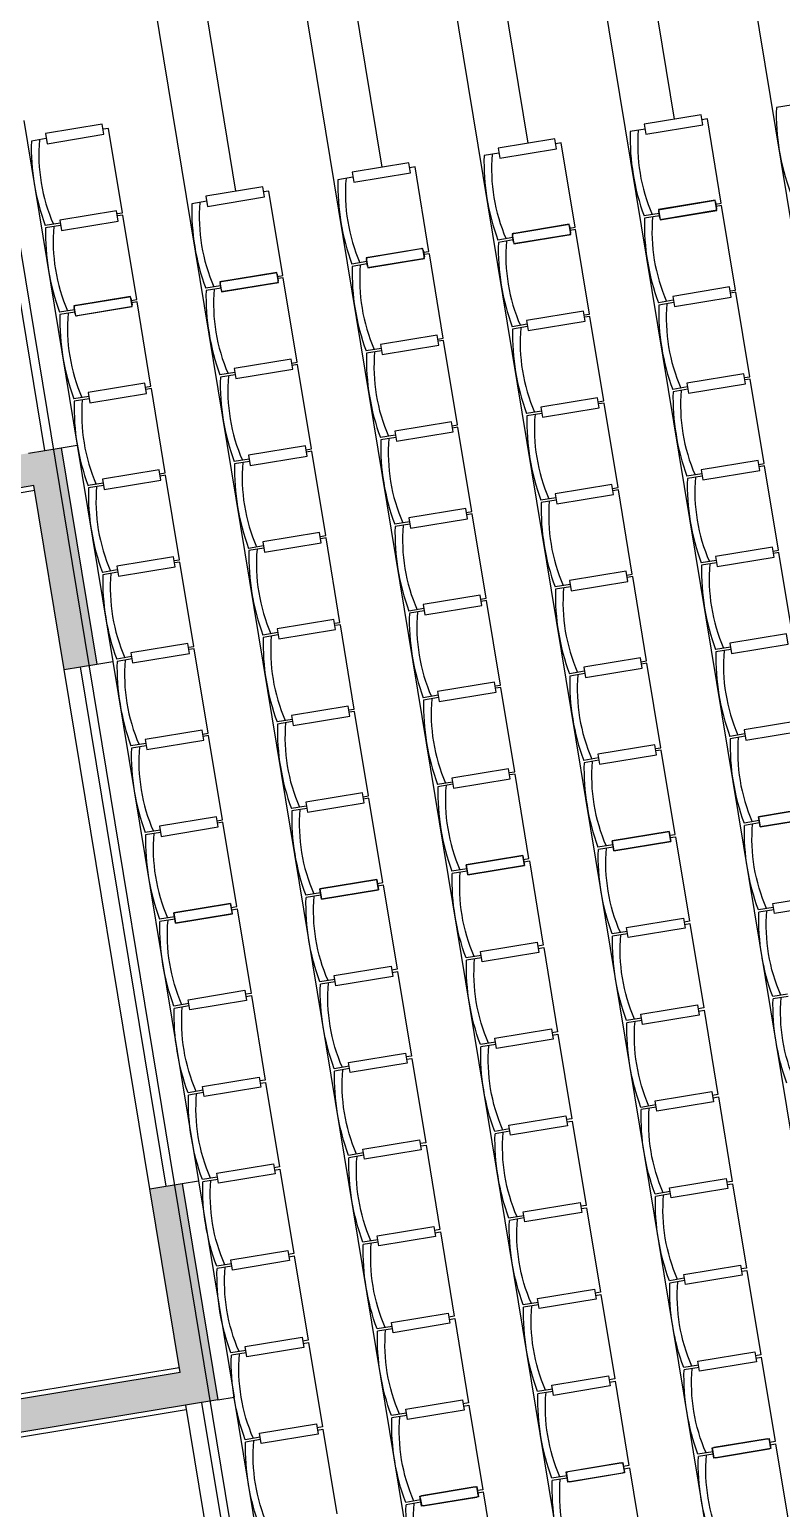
# Model space of a CAD drawing. Header units: millimetres. Extents: x 33140 to 33459, y 51582 to 51854.
# Drawn here: x 33262.87 to 33267.44, y 51644.64 to 51653.63 of the extents above; entities that cross this region are included whole.
import ezdxf

# ---------------------------------------------------------------- set-up
doc = ezdxf.new("R2010")
doc.units = ezdxf.units.MM
doc.header["$LTSCALE"] = 0.3
doc.header["$MEASUREMENT"] = 0
doc.layers.get('0').update_dxf_attribs({"linetype": 'CONTINUOUS'})
for name, color, linetype in [('02-MURS-PORTEUR', 1, 'CONTINUOUS'), ('04-CLOISONS', 2, 'CONTINUOUS'), ('05-MEN-INT', 4, 'CONTINUOUS'), ('08-EQUI-MEUBLE', 8, 'CONTINUOUS'), ('14-HACH-MURS', 253, 'CONTINUOUS')]:
    doc.layers.add(name, color=color, linetype=linetype)
doc.layers.add('POLY-SURFACE', color=1, linetype='CONTINUOUS', plot=False)

# ---------------------------------------------------------------- blocks, each defined once
blk = doc.blocks.new('AD')
for p, q in [((28, 38.33), (22, 38.33)), ((22, 38.33), (22, 3.33)), ((28, 3.33), (28, 38.33)), ((22, 3.33), (28, 3.33))]:
    blk.add_line(p, q)
blk = doc.blocks.new('AG')
blk.add_lwpolyline([(-28, 4.33), (-28, 37.33, -0.414214), (-27, 38.33), (-23, 38.33, -0.414214), (-22, 37.33), (-22, 4.33, -0.414214), (-23, 3.33), (-27, 3.33, -0.414214)], format="xyb", close=True)

msp = doc.modelspace()

# ---------------------------------------------------------------- hatches: boundary and pattern name
at = {"layer": '14-HACH-MURS'}
h = msp.add_hatch(color=256, dxfattribs=at)
h.paths.add_polyline_path([(33264.3978, 51642.9697), (33260.7572, 51641.6911), (33260.6766, 51642.1803), (33260.8739, 51642.2128), (33260.9158, 51641.9588), (33264.1732, 51643.1028), (33264.1423, 51643.2903), (33264.3396, 51643.3228)])
h.paths.add_polyline_path([(33263.6009, 51646.5782), (33263.7983, 51646.6107), (33264.0147, 51645.2963), (33260.4625, 51644.7114), (33260.7082, 51643.2193), (33260.5109, 51643.1868), (33260.2164, 51644.9749), (33260.4138, 51645.0074), (33260.43, 51644.9087), (33263.7849, 51645.4611)])
h.paths.add_polyline_path([(33260.2481, 51646.0138), (33260.0507, 51645.9813), (33259.0667, 51651.9573), (33259.264, 51651.9898), (33259.5097, 51650.4977), (33263.0619, 51651.0826), (33263.2783, 51649.7682), (33263.081, 51649.7357), (33262.897, 51650.8528), (33259.5422, 51650.3004)])
h.paths.add_polyline_path([(33262.5087, 51653.2112), (33259.0565, 51653.2503), (33259.0983, 51652.9963), (33258.901, 51652.9638), (33258.8204, 51653.453), (33262.6788, 51653.4092), (33262.7369, 51653.0561), (33262.5396, 51653.0236)])

# ---------------------------------------------------------------- linework, layer by layer
at = {"layer": '02-MURS-PORTEUR', "color": 4}
for p, q in [((33268.9708, 51643.5099), (33267.1836, 51654.3638)), ((33266.5915, 51654.2663), (33266.7868, 51653.0806)), ((33268.0827, 51643.3637), (33266.2955, 51654.2175)), ((33267.1947, 51643.2175), (33265.4075, 51654.0713)), ((33265.7035, 51654.12), (33265.8987, 51652.9344)), ((33264.8154, 51653.9738), (33265.0107, 51652.7881)), ((33266.3067, 51643.0712), (33264.5194, 51653.9251)), ((33265.4186, 51642.925), (33263.6314, 51653.7788)), ((33263.9274, 51653.8276), (33264.1226, 51652.6419)), ((33262.8356, 51653.0723), (33263.1606, 51651.0989)), ((33263.377, 51649.7844), (33263.8969, 51646.627)), ((33264.4383, 51643.3391), (33264.1134, 51645.3125))]:
    msp.add_line(p, q, dxfattribs=at)
at = {"layer": '02-MURS-PORTEUR'}
for p, q in [((33262.8646, 51651.0501), (33263.0619, 51651.0826)), ((33263.0619, 51651.0826), (33263.2783, 51649.7682)), ((33262.897, 51650.8528), (33259.5422, 51650.3004)), ((33263.081, 51649.7357), (33262.897, 51650.8528)), ((33263.081, 51649.7357), (33263.2783, 51649.7682)), ((33263.6009, 51646.5782), (33263.7983, 51646.6107)), ((33263.7983, 51646.6107), (33264.0147, 51645.2963)), ((33263.7849, 51645.4611), (33263.6009, 51646.5782)), ((33263.7849, 51645.4611), (33260.43, 51644.9087)), ((33264.0147, 51645.2963), (33260.4625, 51644.7114))]:
    msp.add_line(p, q, dxfattribs=at)
at = {"layer": '04-CLOISONS'}
for p, q in [((33263.0619, 51651.0826), (33263.1606, 51651.0989)), ((33263.1606, 51651.0989), (33263.377, 51649.7844)), ((33262.9019, 51650.8232), (33259.5767, 51650.2757)), ((33263.2783, 51649.7682), (33263.377, 51649.7844)), ((33263.7983, 51646.6107), (33263.8969, 51646.627)), ((33263.8969, 51646.627), (33264.1134, 51645.3125)), ((33263.78, 51645.4907), (33260.4548, 51644.9432)), ((33263.8222, 51645.2342), (33260.4674, 51644.6818)), ((33264.0147, 51645.2963), (33264.1134, 51645.3125))]:
    msp.add_line(p, q, dxfattribs=at)
at = {"layer": '05-MEN-INT'}
for p, q in [((33262.9632, 51651.0664), (33262.6383, 51653.0398)), ((33263.6009, 51646.5782), (33263.081, 51649.7357)), ((33263.6996, 51646.5945), (33263.1797, 51649.7519)), ((33263.8173, 51645.2638), (33264.1423, 51643.2903)), ((33263.916, 51645.28), (33264.241, 51643.3066))]:
    msp.add_line(p, q, dxfattribs=at)
at = {"layer": '08-EQUI-MEUBLE'}
for p, q in [((33267.499, 51653.1662), (33267.4083, 51653.1513)), ((33266.9892, 51653.0823), (33266.9563, 51653.0769)), ((33267.0737, 51652.5692), (33266.9892, 51653.0823)), ((33263.3502, 51653.0246), (33263.3174, 51653.0192)), ((33263.4347, 51652.5115), (33263.3502, 51653.0246)), ((33266.611, 51653.02), (33266.5203, 51653.0051)), ((33262.972, 51652.9623), (33262.8813, 51652.9474)), ((33266.1011, 51652.9361), (33266.0683, 51652.9307)), ((33266.1856, 51652.423), (33266.1011, 51652.9361)), ((33265.2131, 51652.7898), (33265.1802, 51652.7844)), ((33265.2976, 51652.2767), (33265.2131, 51652.7898)), ((33265.7229, 51652.8738), (33265.6322, 51652.8588)), ((33264.8349, 51652.7276), (33264.7442, 51652.7126)), ((33264.3251, 51652.6436), (33264.2922, 51652.6382)), ((33264.4095, 51652.1305), (33264.3251, 51652.6436)), ((33263.9469, 51652.5813), (33263.8561, 51652.5664)), ((33267.0408, 51652.5638), (33267.0737, 51652.5692)), ((33267.076, 51652.5551), (33267.0431, 51652.5497)), ((33267.1605, 51652.042), (33267.076, 51652.5551)), ((33263.0565, 51652.4492), (33262.9658, 51652.4343)), ((33263.0588, 51652.4351), (33262.9681, 51652.4202)), ((33263.4018, 51652.5061), (33263.4347, 51652.5115)), ((33263.437, 51652.4974), (33263.4042, 51652.492)), ((33263.5215, 51651.9843), (33263.437, 51652.4974)), ((33266.6955, 51652.5069), (33266.6047, 51652.492)), ((33266.6978, 51652.4928), (33266.6071, 51652.4779)), ((33265.8074, 51652.3607), (33265.7167, 51652.3458)), ((33265.8097, 51652.3466), (33265.719, 51652.3317)), ((33266.1528, 51652.4176), (33266.1856, 51652.423)), ((33266.1879, 51652.4089), (33266.1551, 51652.4035)), ((33266.2724, 51651.8958), (33266.1879, 51652.4089)), ((33265.2647, 51652.2713), (33265.2976, 51652.2767)), ((33265.2999, 51652.2626), (33265.2671, 51652.2572)), ((33265.3844, 51651.7496), (33265.2999, 51652.2626)), ((33264.9194, 51652.2145), (33264.8287, 51652.1995)), ((33264.9217, 51652.2004), (33264.831, 51652.1854)), ((33264.0313, 51652.0682), (33263.9406, 51652.0533)), ((33264.3767, 51652.1251), (33264.4095, 51652.1305)), ((33264.4119, 51652.1164), (33264.379, 51652.111)), ((33264.4964, 51651.6033), (33264.4119, 51652.1164)), ((33263.4887, 51651.9789), (33263.5215, 51651.9843)), ((33264.0337, 51652.0541), (33263.9429, 51652.0392)), ((33266.7823, 51651.9797), (33266.6915, 51651.9648)), ((33267.1276, 51652.0366), (33267.1605, 51652.042)), ((33267.1628, 51652.0279), (33267.1299, 51652.0225)), ((33267.2473, 51651.5148), (33267.1628, 51652.0279)), ((33263.1433, 51651.922), (33263.0526, 51651.9071)), ((33263.1456, 51651.9079), (33263.0549, 51651.893)), ((33263.5238, 51651.9702), (33263.491, 51651.9648)), ((33263.6083, 51651.4571), (33263.5238, 51651.9702)), ((33266.2396, 51651.8904), (33266.2724, 51651.8958)), ((33266.7846, 51651.9656), (33266.6939, 51651.9507)), ((33265.8942, 51651.8335), (33265.8035, 51651.8186)), ((33265.8966, 51651.8194), (33265.8058, 51651.8045)), ((33266.2748, 51651.8817), (33266.2419, 51651.8763)), ((33266.3592, 51651.3686), (33266.2748, 51651.8817)), ((33265.3515, 51651.7441), (33265.3844, 51651.7496)), ((33265.3867, 51651.7355), (33265.3539, 51651.7301)), ((33265.4712, 51651.2224), (33265.3867, 51651.7355)), ((33265.0062, 51651.6873), (33264.9155, 51651.6723)), ((33265.0085, 51651.6732), (33264.9178, 51651.6582)), ((33264.1182, 51651.5411), (33264.0274, 51651.5261)), ((33264.1205, 51651.527), (33264.0297, 51651.512)), ((33264.4635, 51651.5979), (33264.4964, 51651.6033)), ((33264.4987, 51651.5892), (33264.4658, 51651.5838)), ((33264.5832, 51651.0761), (33264.4987, 51651.5892)), ((33263.5755, 51651.4517), (33263.6083, 51651.4571)), ((33263.6106, 51651.443), (33263.5778, 51651.4376)), ((33263.6951, 51650.9299), (33263.6106, 51651.443)), ((33266.8691, 51651.4526), (33266.7784, 51651.4376)), ((33266.8714, 51651.4385), (33266.7807, 51651.4235)), ((33267.2144, 51651.5094), (33267.2473, 51651.5148)), ((33267.2496, 51651.5007), (33267.2168, 51651.4953)), ((33267.3341, 51650.9876), (33267.2496, 51651.5007)), ((33263.2301, 51651.3948), (33263.1394, 51651.3799)), ((33263.2324, 51651.3807), (33263.1417, 51651.3658)), ((33266.3264, 51651.3632), (33266.3592, 51651.3686)), ((33266.3616, 51651.3545), (33266.3287, 51651.3491)), ((33266.4461, 51650.8414), (33266.3616, 51651.3545)), ((33265.981, 51651.3063), (33265.8903, 51651.2914)), ((33265.9834, 51651.2922), (33265.8926, 51651.2773)), ((33265.4384, 51651.217), (33265.4712, 51651.2224)), ((33265.4735, 51651.2083), (33265.4407, 51651.2029)), ((33265.558, 51650.6952), (33265.4735, 51651.2083)), ((33265.093, 51651.1601), (33265.0023, 51651.1452)), ((33265.0953, 51651.146), (33265.0046, 51651.1311)), ((33264.205, 51651.0139), (33264.1142, 51650.9989)), ((33264.2073, 51650.9998), (33264.1166, 51650.9848)), ((33264.5503, 51651.0707), (33264.5832, 51651.0761)), ((33264.5855, 51651.062), (33264.5526, 51651.0566)), ((33264.67, 51650.549), (33264.5855, 51651.062)), ((33267.3012, 51650.9822), (33267.3341, 51650.9876)), ((33263.6623, 51650.9245), (33263.6951, 51650.9299)), ((33263.6974, 51650.9158), (33263.6646, 51650.9104)), ((33263.7819, 51650.4027), (33263.6974, 51650.9158)), ((33266.9559, 51650.9254), (33266.8652, 51650.9104)), ((33266.9582, 51650.9113), (33266.8675, 51650.8963)), ((33267.3364, 51650.9735), (33267.3036, 51650.9681)), ((33267.4209, 51650.4605), (33267.3364, 51650.9735)), ((33263.3169, 51650.8676), (33263.2262, 51650.8527)), ((33263.3192, 51650.8535), (33263.2285, 51650.8386)), ((33266.4132, 51650.836), (33266.4461, 51650.8414)), ((33266.4484, 51650.8273), (33266.4155, 51650.8219)), ((33266.5329, 51650.3142), (33266.4484, 51650.8273)), ((33266.0679, 51650.7791), (33265.9771, 51650.7642)), ((33266.0702, 51650.765), (33265.9794, 51650.7501)), ((33265.1798, 51650.6329), (33265.0891, 51650.618)), ((33265.5252, 51650.6898), (33265.558, 51650.6952)), ((33265.5603, 51650.6811), (33265.5275, 51650.6757)), ((33265.6448, 51650.168), (33265.5603, 51650.6811)), ((33264.6371, 51650.5435), (33264.67, 51650.549)), ((33265.1821, 51650.6188), (33265.0914, 51650.6039)), ((33264.2918, 51650.4867), (33264.201, 51650.4717)), ((33264.2941, 51650.4726), (33264.2034, 51650.4576)), ((33264.6723, 51650.5349), (33264.6394, 51650.5295)), ((33264.7568, 51650.0218), (33264.6723, 51650.5349)), ((33267.3881, 51650.455), (33267.4209, 51650.4605)), ((33263.7491, 51650.3973), (33263.7819, 51650.4027)), ((33263.7842, 51650.3886), (33263.7514, 51650.3832)), ((33263.8687, 51649.8755), (33263.7842, 51650.3886)), ((33267.0427, 51650.3982), (33266.952, 51650.3832)), ((33267.045, 51650.3841), (33266.9543, 51650.3691)), ((33267.4232, 51650.4464), (33267.3904, 51650.4409)), ((33267.5077, 51649.9333), (33267.4232, 51650.4464)), ((33263.4037, 51650.3405), (33263.313, 51650.3255)), ((33263.406, 51650.3264), (33263.3153, 51650.3114)), ((33266.5, 51650.3088), (33266.5329, 51650.3142)), ((33266.5352, 51650.3001), (33266.5023, 51650.2947)), ((33266.6197, 51649.787), (33266.5352, 51650.3001)), ((33266.1547, 51650.252), (33266.0639, 51650.237)), ((33266.157, 51650.2379), (33266.0663, 51650.2229)), ((33265.2666, 51650.1057), (33265.1759, 51650.0908)), ((33265.2689, 51650.0916), (33265.1782, 51650.0767)), ((33265.612, 51650.1626), (33265.6448, 51650.168)), ((33265.6471, 51650.1539), (33265.6143, 51650.1485)), ((33265.7316, 51649.6408), (33265.6471, 51650.1539)), ((33264.7239, 51650.0164), (33264.7568, 51650.0218)), ((33264.7591, 51650.0077), (33264.7262, 51650.0023)), ((33264.8436, 51649.4946), (33264.7591, 51650.0077)), ((33264.3786, 51649.9595), (33264.2878, 51649.9446)), ((33264.3809, 51649.9454), (33264.2902, 51649.9305)), ((33263.8359, 51649.8701), (33263.8687, 51649.8755)), ((33263.8711, 51649.8614), (33263.8382, 51649.856)), ((33263.9555, 51649.3484), (33263.8711, 51649.8614)), ((33267.1295, 51649.871), (33267.0388, 51649.8561)), ((33267.1318, 51649.8569), (33267.0411, 51649.842)), ((33263.4905, 51649.8133), (33263.3998, 51649.7983)), ((33263.4929, 51649.7992), (33263.4021, 51649.7842)), ((33266.5868, 51649.7816), (33266.6197, 51649.787)), ((33266.622, 51649.7729), (33266.5891, 51649.7675)), ((33266.7065, 51649.2599), (33266.622, 51649.7729)), ((33265.6988, 51649.6354), (33265.7316, 51649.6408)), ((33266.2415, 51649.7248), (33266.1507, 51649.7098)), ((33266.2438, 51649.7107), (33266.1531, 51649.6957)), ((33265.3534, 51649.5785), (33265.2627, 51649.5636)), ((33265.3557, 51649.5644), (33265.265, 51649.5495)), ((33265.7339, 51649.6267), (33265.7011, 51649.6213)), ((33265.8184, 51649.1136), (33265.7339, 51649.6267)), ((33264.8107, 51649.4892), (33264.8436, 51649.4946)), ((33264.8459, 51649.4805), (33264.8131, 51649.4751)), ((33264.9304, 51648.9674), (33264.8459, 51649.4805)), ((33264.4654, 51649.4323), (33264.3747, 51649.4174)), ((33264.4677, 51649.4182), (33264.377, 51649.4033)), ((33263.5773, 51649.2861), (33263.4866, 51649.2711)), ((33263.9227, 51649.3429), (33263.9555, 51649.3484)), ((33263.9579, 51649.3343), (33263.925, 51649.3289)), ((33264.0424, 51648.8212), (33263.9579, 51649.3343)), ((33267.2163, 51649.3438), (33267.1256, 51649.3289)), ((33267.2186, 51649.3297), (33267.1279, 51649.3148)), ((33263.5797, 51649.272), (33263.4889, 51649.257)), ((33266.3283, 51649.1976), (33266.2375, 51649.1826)), ((33266.6736, 51649.2544), (33266.7065, 51649.2599)), ((33266.7088, 51649.2458), (33266.6759, 51649.2403)), ((33266.7933, 51648.7327), (33266.7088, 51649.2458)), ((33265.7856, 51649.1082), (33265.8184, 51649.1136)), ((33265.8208, 51649.0995), (33265.7879, 51649.0941)), ((33265.9052, 51648.5864), (33265.8208, 51649.0995)), ((33266.3306, 51649.1835), (33266.2399, 51649.1685)), ((33265.4402, 51649.0514), (33265.3495, 51649.0364)), ((33265.4426, 51649.0373), (33265.3518, 51649.0223)), ((33264.8975, 51648.962), (33264.9304, 51648.9674)), ((33264.9327, 51648.9533), (33264.8999, 51648.9479)), ((33265.0172, 51648.4402), (33264.9327, 51648.9533)), ((33264.5522, 51648.9051), (33264.4615, 51648.8902)), ((33264.5545, 51648.891), (33264.4638, 51648.8761)), ((33263.6642, 51648.7589), (33263.5734, 51648.744)), ((33263.6665, 51648.7448), (33263.5757, 51648.7299)), ((33264.0095, 51648.8158), (33264.0424, 51648.8212)), ((33264.0447, 51648.8071), (33264.0118, 51648.8017)), ((33264.1292, 51648.294), (33264.0447, 51648.8071)), ((33267.3031, 51648.8166), (33267.2124, 51648.8017)), ((33267.3054, 51648.8025), (33267.2147, 51648.7876)), ((33266.4151, 51648.6704), (33266.3244, 51648.6555)), ((33266.4174, 51648.6563), (33266.3267, 51648.6414)), ((33266.7604, 51648.7273), (33266.7933, 51648.7327)), ((33266.7628, 51648.7132), (33266.7956, 51648.7186)), ((33266.7956, 51648.7186), (33266.8801, 51648.2055)), ((33265.8724, 51648.581), (33265.9052, 51648.5864)), ((33265.8747, 51648.5669), (33265.9076, 51648.5723)), ((33265.9076, 51648.5723), (33265.9921, 51648.0593)), ((33265.527, 51648.5242), (33265.4363, 51648.5092)), ((33265.5294, 51648.5101), (33265.4386, 51648.4951)), ((33264.9844, 51648.4348), (33265.0172, 51648.4402)), ((33264.9867, 51648.4207), (33265.0195, 51648.4261)), ((33265.0195, 51648.4261), (33265.104, 51647.913)), ((33264.0963, 51648.2886), (33264.1292, 51648.294)), ((33264.639, 51648.3779), (33264.5483, 51648.363)), ((33264.6413, 51648.3638), (33264.5506, 51648.3489)), ((33263.751, 51648.2317), (33263.6602, 51648.2168)), ((33263.7533, 51648.2176), (33263.6626, 51648.2027)), ((33264.0986, 51648.2745), (33264.1315, 51648.2799)), ((33264.1315, 51648.2799), (33264.216, 51647.7668)), ((33266.8801, 51648.2055), (33266.8472, 51648.2001)), ((33267.3899, 51648.2894), (33267.2992, 51648.2745)), ((33267.3923, 51648.2753), (33267.3015, 51648.2604)), ((33266.5019, 51648.1432), (33266.4112, 51648.1283)), ((33266.5042, 51648.1291), (33266.4135, 51648.1142)), ((33266.8496, 51648.186), (33266.8824, 51648.1914)), ((33266.8824, 51648.1914), (33266.9669, 51647.6783)), ((33265.9921, 51648.0593), (33265.9592, 51648.0538)), ((33265.9615, 51648.0397), (33265.9944, 51648.0452)), ((33265.9944, 51648.0452), (33266.0789, 51647.5321)), ((33265.6139, 51647.997), (33265.5231, 51647.982)), ((33265.6162, 51647.9829), (33265.5254, 51647.9679)), ((33264.7258, 51647.8508), (33264.6351, 51647.8358)), ((33265.104, 51647.913), (33265.0712, 51647.9076)), ((33265.0735, 51647.8935), (33265.1063, 51647.8989)), ((33265.1063, 51647.8989), (33265.1908, 51647.3858)), ((33264.216, 51647.7668), (33264.1831, 51647.7614)), ((33264.1854, 51647.7473), (33264.2183, 51647.7527)), ((33264.2183, 51647.7527), (33264.3028, 51647.2396)), ((33264.7281, 51647.8367), (33264.6374, 51647.8217)), ((33267.4767, 51647.7622), (33267.386, 51647.7473)), ((33263.8378, 51647.7045), (33263.747, 51647.6896)), ((33263.8401, 51647.6904), (33263.7494, 51647.6755)), ((33266.9669, 51647.6783), (33266.934, 51647.6729)), ((33266.9364, 51647.6588), (33266.9692, 51647.6642)), ((33266.9692, 51647.6642), (33267.0537, 51647.1511)), ((33267.4791, 51647.7482), (33267.3883, 51647.7332)), ((33266.5887, 51647.616), (33266.498, 51647.6011)), ((33266.591, 51647.6019), (33266.5003, 51647.587)), ((33266.0789, 51647.5321), (33266.046, 51647.5267)), ((33266.0483, 51647.5126), (33266.0812, 51647.518)), ((33266.0812, 51647.518), (33266.1657, 51647.0049)), ((33265.7007, 51647.4698), (33265.6099, 51647.4549)), ((33265.703, 51647.4557), (33265.6122, 51647.4408)), ((33264.8126, 51647.3236), (33264.7219, 51647.3086)), ((33264.8149, 51647.3095), (33264.7242, 51647.2945)), ((33265.1908, 51647.3858), (33265.158, 51647.3804)), ((33265.1603, 51647.3663), (33265.1931, 51647.3717)), ((33265.1931, 51647.3717), (33265.2776, 51646.8587)), ((33264.3028, 51647.2396), (33264.2699, 51647.2342)), ((33264.2722, 51647.2201), (33264.3051, 51647.2255)), ((33264.3051, 51647.2255), (33264.3896, 51646.7124)), ((33263.9246, 51647.1773), (33263.8338, 51647.1624)), ((33263.9269, 51647.1632), (33263.8362, 51647.1483)), ((33267.0537, 51647.1511), (33267.0209, 51647.1457)), ((33267.0232, 51647.1316), (33267.056, 51647.137)), ((33267.056, 51647.137), (33267.1405, 51646.6239)), ((33266.6755, 51647.0888), (33266.5848, 51647.0739)), ((33266.6778, 51647.0747), (33266.5871, 51647.0598)), ((33265.7875, 51646.9426), (33265.6967, 51646.9277)), ((33266.1657, 51647.0049), (33266.1328, 51646.9995)), ((33266.1351, 51646.9854), (33266.168, 51646.9908)), ((33266.168, 51646.9908), (33266.2525, 51646.4777)), ((33265.2776, 51646.8587), (33265.2448, 51646.8532)), ((33265.7898, 51646.9285), (33265.6991, 51646.9136)), ((33264.8994, 51646.7964), (33264.8087, 51646.7814)), ((33264.9017, 51646.7823), (33264.811, 51646.7673)), ((33265.2471, 51646.8391), (33265.2799, 51646.8446)), ((33265.2799, 51646.8446), (33265.3644, 51646.3315)), ((33264.3896, 51646.7124), (33264.3567, 51646.707)), ((33264.3591, 51646.6929), (33264.3919, 51646.6983)), ((33264.3919, 51646.6983), (33264.4764, 51646.1852)), ((33264.0114, 51646.6502), (33263.9207, 51646.6352)), ((33264.0137, 51646.6361), (33263.923, 51646.6211)), ((33267.1405, 51646.6239), (33267.1077, 51646.6185)), ((33267.11, 51646.6044), (33267.1428, 51646.6098)), ((33267.1428, 51646.6098), (33267.2273, 51646.0967)), ((33266.7623, 51646.5616), (33266.6716, 51646.5467)), ((33266.7646, 51646.5476), (33266.6739, 51646.5326)), ((33265.8743, 51646.4154), (33265.7835, 51646.4005)), ((33266.2525, 51646.4777), (33266.2196, 51646.4723)), ((33266.2219, 51646.4582), (33266.2548, 51646.4636)), ((33266.2548, 51646.4636), (33266.3393, 51645.9505)), ((33265.3644, 51646.3315), (33265.3316, 51646.3261)), ((33265.3339, 51646.312), (33265.3668, 51646.3174)), ((33265.3668, 51646.3174), (33265.4512, 51645.8043)), ((33265.8766, 51646.4013), (33265.7859, 51646.3864)), ((33264.9862, 51646.2692), (33264.8955, 51646.2543)), ((33264.9886, 51646.2551), (33264.8978, 51646.2402)), ((33264.4764, 51646.1852), (33264.4435, 51646.1798)), ((33264.4459, 51646.1657), (33264.4787, 51646.1711)), ((33264.4787, 51646.1711), (33264.5632, 51645.6581)), ((33264.0982, 51646.123), (33264.0075, 51646.108)), ((33264.1005, 51646.1089), (33264.0098, 51646.0939)), ((33267.2273, 51646.0967), (33267.1945, 51646.0913)), ((33267.1968, 51646.0772), (33267.2296, 51646.0826)), ((33267.2296, 51646.0826), (33267.3141, 51645.5695)), ((33266.8491, 51646.0345), (33266.7584, 51646.0195)), ((33266.8514, 51646.0204), (33266.7607, 51646.0054)), ((33265.9611, 51645.8882), (33265.8704, 51645.8733)), ((33265.9634, 51645.8741), (33265.8727, 51645.8592)), ((33266.3393, 51645.9505), (33266.3064, 51645.9451)), ((33266.3088, 51645.931), (33266.3416, 51645.9364)), ((33266.3416, 51645.9364), (33266.4261, 51645.4233)), ((33265.4512, 51645.8043), (33265.4184, 51645.7989)), ((33265.4207, 51645.7848), (33265.4536, 51645.7902)), ((33265.4536, 51645.7902), (33265.538, 51645.2771)), ((33265.073, 51645.742), (33264.9823, 51645.7271)), ((33265.0754, 51645.7279), (33264.9846, 51645.713)), ((33264.185, 51645.5958), (33264.0943, 51645.5808)), ((33264.5632, 51645.6581), (33264.5303, 51645.6526)), ((33264.5327, 51645.6385), (33264.5655, 51645.644)), ((33264.5655, 51645.644), (33264.65, 51645.1309)), ((33264.1873, 51645.5817), (33264.0966, 51645.5667)), ((33266.9359, 51645.5073), (33266.8452, 51645.4923)), ((33267.3141, 51645.5695), (33267.2813, 51645.5641)), ((33267.2836, 51645.55), (33267.3165, 51645.5555)), ((33267.3165, 51645.5555), (33267.4009, 51645.0424)), ((33266.4261, 51645.4233), (33266.3932, 51645.4179)), ((33266.9383, 51645.4932), (33266.8475, 51645.4782)), ((33266.0479, 51645.361), (33265.9572, 51645.3461)), ((33266.0502, 51645.3469), (33265.9595, 51645.332)), ((33266.3956, 51645.4038), (33266.4284, 51645.4092)), ((33266.4284, 51645.4092), (33266.5129, 51644.8961)), ((33265.538, 51645.2771), (33265.5052, 51645.2717)), ((33265.5075, 51645.2576), (33265.5404, 51645.263)), ((33265.5404, 51645.263), (33265.6249, 51644.7499)), ((33265.1598, 51645.2148), (33265.0691, 51645.1999)), ((33265.1622, 51645.2007), (33265.0714, 51645.1858)), ((33264.2718, 51645.0686), (33264.1811, 51645.0537)), ((33264.2741, 51645.0545), (33264.1834, 51645.0396)), ((33264.65, 51645.1309), (33264.6172, 51645.1255)), ((33264.6195, 51645.1114), (33264.6523, 51645.1168)), ((33264.6523, 51645.1168), (33264.7368, 51644.6037)), ((33267.0227, 51644.9801), (33266.932, 51644.9651)), ((33267.0251, 51644.966), (33266.9343, 51644.9511)), ((33267.4009, 51645.0424), (33267.3681, 51645.037)), ((33267.3704, 51645.0229), (33267.4033, 51645.0283)), ((33267.4033, 51645.0283), (33267.4877, 51644.5152)), ((33266.5129, 51644.8961), (33266.48, 51644.8907)), ((33266.4824, 51644.8766), (33266.5152, 51644.882)), ((33266.5152, 51644.882), (33266.5997, 51644.3689)), ((33266.1347, 51644.8339), (33266.044, 51644.8189)), ((33266.137, 51644.8198), (33266.0463, 51644.8048)), ((33265.6249, 51644.7499), (33265.592, 51644.7445)), ((33265.5943, 51644.7304), (33265.6272, 51644.7358)), ((33265.6272, 51644.7358), (33265.7117, 51644.2227)), ((33265.2467, 51644.6876), (33265.1559, 51644.6727)), ((33265.249, 51644.6735), (33265.1582, 51644.6586))]:
    msp.add_line(p, q, dxfattribs=at)
for centre, major_axis, start_param, end_param in [((33268.6839, 51653.0979), (-0.2154, 1.3081), 1.373401, 1.768192), ((33267.7959, 51652.9516), (-0.2154, 1.3081), 1.373401, 1.768192), ((33267.5492, 51652.911), (-0.166, 1.0081), 1.313473, 1.82812), ((33264.1569, 51652.8939), (-0.2154, 1.3081), 1.373401, 1.768192), ((33263.9102, 51652.8533), (-0.166, 1.0081), 1.313473, 1.82812), ((33266.9078, 51652.8054), (-0.2154, 1.3081), 1.373401, 1.768192), ((33266.6612, 51652.7648), (-0.166, 1.0081), 1.313473, 1.82812), ((33266.0198, 51652.6592), (-0.2154, 1.3081), 1.373401, 1.768192), ((33265.7731, 51652.6186), (-0.166, 1.0081), 1.313473, 1.82812), ((33265.1318, 51652.5129), (-0.2154, 1.3081), 1.373401, 1.768192), ((33264.8851, 51652.4723), (-0.166, 1.0081), 1.313473, 1.82812), ((33263.997, 51652.3261), (-0.166, 1.0081), 1.313473, 1.82812), ((33267.8827, 51652.4244), (-0.2154, 1.3081), 1.373401, 1.768192), ((33267.636, 51652.3838), (-0.166, 1.0081), 1.313473, 1.82812), ((33264.2437, 51652.3667), (-0.2154, 1.3081), 1.373401, 1.768192), ((33266.748, 51652.2376), (-0.166, 1.0081), 1.313473, 1.82812), ((33266.9947, 51652.2782), (-0.2154, 1.3081), 1.373401, 1.768192), ((33266.1066, 51652.132), (-0.2154, 1.3081), 1.373401, 1.768192), ((33265.8599, 51652.0914), (-0.166, 1.0081), 1.313473, 1.82812), ((33265.2186, 51651.9858), (-0.2154, 1.3081), 1.373401, 1.768192), ((33264.9719, 51651.9451), (-0.166, 1.0081), 1.313473, 1.82812), ((33264.3305, 51651.8395), (-0.2154, 1.3081), 1.373401, 1.768192), ((33264.0839, 51651.7989), (-0.166, 1.0081), 1.313473, 1.82812), ((33267.9695, 51651.8973), (-0.2154, 1.3081), 1.373401, 1.768192), ((33267.7228, 51651.8566), (-0.166, 1.0081), 1.313473, 1.82812), ((33267.0815, 51651.751), (-0.2154, 1.3081), 1.373401, 1.768192), ((33266.8348, 51651.7104), (-0.166, 1.0081), 1.313473, 1.82812), ((33266.1934, 51651.6048), (-0.2154, 1.3081), 1.373401, 1.768192), ((33265.9467, 51651.5642), (-0.166, 1.0081), 1.313473, 1.82812), ((33265.3054, 51651.4586), (-0.2154, 1.3081), 1.373401, 1.768192), ((33265.0587, 51651.418), (-0.166, 1.0081), 1.313473, 1.82812), ((33264.4173, 51651.3123), (-0.2154, 1.3081), 1.373401, 1.768192), ((33264.1707, 51651.2717), (-0.166, 1.0081), 1.313473, 1.82812), ((33268.0563, 51651.3701), (-0.2154, 1.3081), 1.373401, 1.768192), ((33267.8096, 51651.3294), (-0.166, 1.0081), 1.313473, 1.82812), ((33267.1683, 51651.2238), (-0.2154, 1.3081), 1.373401, 1.768192), ((33266.9216, 51651.1832), (-0.166, 1.0081), 1.313473, 1.82812), ((33266.2802, 51651.0776), (-0.2154, 1.3081), 1.373401, 1.768192), ((33266.0335, 51651.037), (-0.166, 1.0081), 1.313473, 1.82812), ((33265.1455, 51650.8908), (-0.166, 1.0081), 1.313473, 1.82812), ((33265.3922, 51650.9314), (-0.2154, 1.3081), 1.373401, 1.768192), ((33267.8964, 51650.8023), (-0.166, 1.0081), 1.313473, 1.82812), ((33264.5041, 51650.7852), (-0.2154, 1.3081), 1.373401, 1.768192), ((33264.2575, 51650.7445), (-0.166, 1.0081), 1.313473, 1.82812), ((33268.1431, 51650.8429), (-0.2154, 1.3081), 1.373401, 1.768192), ((33267.2551, 51650.6967), (-0.2154, 1.3081), 1.373401, 1.768192), ((33267.0084, 51650.656), (-0.166, 1.0081), 1.313473, 1.82812), ((33266.367, 51650.5504), (-0.2154, 1.3081), 1.373401, 1.768192), ((33266.1204, 51650.5098), (-0.166, 1.0081), 1.313473, 1.82812), ((33265.479, 51650.4042), (-0.2154, 1.3081), 1.373401, 1.768192), ((33265.2323, 51650.3636), (-0.166, 1.0081), 1.313473, 1.82812), ((33268.2299, 51650.3157), (-0.2154, 1.3081), 1.373401, 1.768192), ((33267.9832, 51650.2751), (-0.166, 1.0081), 1.313473, 1.82812), ((33264.591, 51650.258), (-0.2154, 1.3081), 1.373401, 1.768192), ((33264.3443, 51650.2173), (-0.166, 1.0081), 1.313473, 1.82812), ((33267.3419, 51650.1695), (-0.2154, 1.3081), 1.373401, 1.768192), ((33267.0952, 51650.1288), (-0.166, 1.0081), 1.313473, 1.82812), ((33266.4538, 51650.0232), (-0.2154, 1.3081), 1.373401, 1.768192), ((33266.2072, 51649.9826), (-0.166, 1.0081), 1.313473, 1.82812), ((33265.5658, 51649.877), (-0.2154, 1.3081), 1.373401, 1.768192), ((33265.3191, 51649.8364), (-0.166, 1.0081), 1.313473, 1.82812), ((33268.3167, 51649.7885), (-0.2154, 1.3081), 1.373401, 1.768192), ((33268.0701, 51649.7479), (-0.166, 1.0081), 1.313473, 1.82812), ((33264.6778, 51649.7308), (-0.2154, 1.3081), 1.373401, 1.768192), ((33264.4311, 51649.6902), (-0.166, 1.0081), 1.313473, 1.82812), ((33267.4287, 51649.6423), (-0.2154, 1.3081), 1.373401, 1.768192), ((33267.182, 51649.6017), (-0.166, 1.0081), 1.313473, 1.82812), ((33266.5407, 51649.4961), (-0.2154, 1.3081), 1.373401, 1.768192), ((33266.294, 51649.4554), (-0.166, 1.0081), 1.313473, 1.82812), ((33265.6526, 51649.3498), (-0.2154, 1.3081), 1.373401, 1.768192), ((33265.4059, 51649.3092), (-0.166, 1.0081), 1.313473, 1.82812), ((33268.4035, 51649.2613), (-0.2154, 1.3081), 1.373401, 1.768192), ((33268.1569, 51649.2207), (-0.166, 1.0081), 1.313473, 1.82812), ((33264.7646, 51649.2036), (-0.2154, 1.3081), 1.373401, 1.768192), ((33264.5179, 51649.163), (-0.166, 1.0081), 1.313473, 1.82812), ((33267.5155, 51649.1151), (-0.2154, 1.3081), 1.373401, 1.768192), ((33267.2688, 51649.0745), (-0.166, 1.0081), 1.313473, 1.82812), ((33266.6275, 51648.9689), (-0.2154, 1.3081), 1.373401, 1.768192), ((33266.3808, 51648.9282), (-0.166, 1.0081), 1.313473, 1.82812), ((33265.7394, 51648.8226), (-0.2154, 1.3081), 1.373401, 1.768192), ((33265.4927, 51648.782), (-0.166, 1.0081), 1.313473, 1.82812), ((33264.8514, 51648.6764), (-0.2154, 1.3081), 1.373401, 1.768192), ((33264.6047, 51648.6358), (-0.166, 1.0081), 1.313473, 1.82812)]:
    msp.add_ellipse(centre, major_axis=major_axis, ratio=0.961538, start_param=start_param, end_param=end_param, dxfattribs=at)
at = {"layer": '08-EQUI-MEUBLE', "extrusion": (0, 0, -1)}
for centre, major_axis, start_param, end_param in [((33268.4904, 51648.7341), (0.2154, -1.3081), 1.373401, 1.768192), ((33268.2437, 51648.6935), (0.166, -1.0081), 1.313473, 1.82812), ((33267.6023, 51648.5879), (0.2154, -1.3081), 1.373401, 1.768192), ((33267.3556, 51648.5473), (0.166, -1.0081), 1.313473, 1.82812), ((33266.7143, 51648.4417), (0.2154, -1.3081), 1.373401, 1.768192), ((33266.4676, 51648.4011), (0.166, -1.0081), 1.313473, 1.82812), ((33265.8262, 51648.2954), (0.2154, -1.3081), 1.373401, 1.768192), ((33265.5795, 51648.2548), (0.166, -1.0081), 1.313473, 1.82812), ((33264.9382, 51648.1492), (0.2154, -1.3081), 1.373401, 1.768192), ((33264.6915, 51648.1086), (0.166, -1.0081), 1.313473, 1.82812), ((33268.5772, 51648.2069), (0.2154, -1.3081), 1.373401, 1.768192), ((33268.3305, 51648.1663), (0.166, -1.0081), 1.313473, 1.82812), ((33267.6891, 51648.0607), (0.2154, -1.3081), 1.373401, 1.768192), ((33267.4424, 51648.0201), (0.166, -1.0081), 1.313473, 1.82812), ((33266.8011, 51647.9145), (0.2154, -1.3081), 1.373401, 1.768192), ((33266.5544, 51647.8739), (0.166, -1.0081), 1.313473, 1.82812), ((33265.913, 51647.7683), (0.2154, -1.3081), 1.373401, 1.768192), ((33265.6664, 51647.7276), (0.166, -1.0081), 1.313473, 1.82812), ((33265.025, 51647.622), (0.2154, -1.3081), 1.373401, 1.768192), ((33264.7783, 51647.5814), (0.166, -1.0081), 1.313473, 1.82812), ((33268.664, 51647.6798), (0.2154, -1.3081), 1.373401, 1.768192), ((33268.4173, 51647.6391), (0.166, -1.0081), 1.313473, 1.82812), ((33267.7759, 51647.5335), (0.2154, -1.3081), 1.373401, 1.768192), ((33267.5292, 51647.4929), (0.166, -1.0081), 1.313473, 1.82812), ((33266.8879, 51647.3873), (0.2154, -1.3081), 1.373401, 1.768192), ((33266.6412, 51647.3467), (0.166, -1.0081), 1.313473, 1.82812), ((33265.7532, 51647.2005), (0.166, -1.0081), 1.313473, 1.82812), ((33265.9998, 51647.2411), (0.2154, -1.3081), 1.373401, 1.768192), ((33265.1118, 51647.0948), (0.2154, -1.3081), 1.373401, 1.768192), ((33264.8651, 51647.0542), (0.166, -1.0081), 1.313473, 1.82812), ((33267.8627, 51647.0063), (0.2154, -1.3081), 1.373401, 1.768192), ((33267.6161, 51646.9657), (0.166, -1.0081), 1.313473, 1.82812), ((33266.9747, 51646.8601), (0.2154, -1.3081), 1.373401, 1.768192), ((33266.728, 51646.8195), (0.166, -1.0081), 1.313473, 1.82812), ((33266.0866, 51646.7139), (0.2154, -1.3081), 1.373401, 1.768192), ((33265.84, 51646.6733), (0.166, -1.0081), 1.313473, 1.82812), ((33265.1986, 51646.5677), (0.2154, -1.3081), 1.373401, 1.768192), ((33264.9519, 51646.527), (0.166, -1.0081), 1.313473, 1.82812), ((33267.9495, 51646.4792), (0.2154, -1.3081), 1.373401, 1.768192), ((33267.7029, 51646.4385), (0.166, -1.0081), 1.313473, 1.82812), ((33267.0615, 51646.3329), (0.2154, -1.3081), 1.373401, 1.768192), ((33266.8148, 51646.2923), (0.166, -1.0081), 1.313473, 1.82812), ((33266.1735, 51646.1867), (0.2154, -1.3081), 1.373401, 1.768192), ((33265.9268, 51646.1461), (0.166, -1.0081), 1.313473, 1.82812), ((33265.2854, 51646.0405), (0.2154, -1.3081), 1.373401, 1.768192), ((33265.0387, 51645.9999), (0.166, -1.0081), 1.313473, 1.82812), ((33268.0363, 51645.952), (0.2154, -1.3081), 1.373401, 1.768192), ((33267.7897, 51645.9114), (0.166, -1.0081), 1.313473, 1.82812), ((33266.9016, 51645.7651), (0.166, -1.0081), 1.313473, 1.82812), ((33267.1483, 51645.8057), (0.2154, -1.3081), 1.373401, 1.768192), ((33266.2603, 51645.6595), (0.2154, -1.3081), 1.373401, 1.768192), ((33266.0136, 51645.6189), (0.166, -1.0081), 1.313473, 1.82812), ((33265.3722, 51645.5133), (0.2154, -1.3081), 1.373401, 1.768192), ((33265.1255, 51645.4727), (0.166, -1.0081), 1.313473, 1.82812), ((33268.1232, 51645.4248), (0.2154, -1.3081), 1.373401, 1.768192), ((33267.8765, 51645.3842), (0.166, -1.0081), 1.313473, 1.82812), ((33267.2351, 51645.2786), (0.2154, -1.3081), 1.373401, 1.768192), ((33266.9884, 51645.2379), (0.166, -1.0081), 1.313473, 1.82812), ((33266.3471, 51645.1323), (0.2154, -1.3081), 1.373401, 1.768192), ((33266.1004, 51645.0917), (0.166, -1.0081), 1.313473, 1.82812), ((33265.459, 51644.9861), (0.2154, -1.3081), 1.373401, 1.768192), ((33265.2124, 51644.9455), (0.166, -1.0081), 1.313473, 1.82812), ((33268.21, 51644.8976), (0.2154, -1.3081), 1.373401, 1.768192), ((33267.9633, 51644.857), (0.166, -1.0081), 1.313473, 1.82812), ((33267.3219, 51644.7514), (0.2154, -1.3081), 1.373401, 1.768192), ((33267.0752, 51644.7108), (0.166, -1.0081), 1.313473, 1.82812), ((33266.4339, 51644.6051), (0.2154, -1.3081), 1.373401, 1.768192), ((33266.1872, 51644.5645), (0.166, -1.0081), 1.313473, 1.82812)]:
    msp.add_ellipse(centre, major_axis=major_axis, ratio=0.961538, start_param=start_param, end_param=end_param, dxfattribs=at)
at = {"layer": 'POLY-SURFACE'}
msp.add_lwpolyline([(33264.3416, 51643.0029), (33260.7968, 51641.758), (33258.8794, 51653.4023), (33262.6363, 51653.3597)], close=True, dxfattribs=at)

# ---------------------------------------------------------------- block references
at = {"layer": '08-EQUI-MEUBLE', "yscale": 0.009999999998770808, "zscale": 0.0104, "rotation": 99.3505736515276}
for name, p, xscale in [('AD', (33267.0314, 51652.8257), 0.01040000000054615), ('AD', (33263.3925, 51652.768), 0.01040000000054615), ('AD', (33266.1434, 51652.6795), 0.01040000000054615), ('AD', (33265.2553, 51652.5333), 0.01040000000054615), ('AD', (33264.3673, 51652.3871), 0.01040000000054615), ('AD', (33263.4793, 51652.2408), 0.01040000000054615), ('AG', (33267.0326, 51652.8187), 0.01040000000054615), ('AD', (33267.1171, 51652.3056), 0.01040000000054615), ('AG', (33266.1445, 51652.6725), 0.01040000000054615), ('AD', (33266.229, 51652.1594), 0.01040000000054615), ('AD', (33265.341, 51652.0132), 0.01040000000054615), ('AG', (33265.2565, 51652.5262), 0.01040000000054615), ('AG', (33264.3685, 51652.38), 0.01040000000054615), ('AD', (33264.4529, 51651.8669), 0.01040000000054615), ('AD', (33263.5649, 51651.7207), 0.01040000000054615), ('AG', (33263.4804, 51652.2338), 0.01040000000054615), ('AD', (33267.2039, 51651.7784), 0.01040000000054615), ('AD', (33266.3158, 51651.6322), 0.01040000000054615), ('AD', (33265.4278, 51651.486), 0.01040000000054615), ('AD', (33264.5398, 51651.3397), 0.01040000000054615), ('AD', (33267.2907, 51651.2512), 0.01040000000054615), ('AD', (33263.6517, 51651.1935), 0.01040000000054615), ('AD', (33266.4026, 51651.105), 0.01040000000054615), ('AD', (33265.5146, 51650.9588), 0.01040000000054615), ('AD', (33264.6266, 51650.8126), 0.01040000000054615), ('AD', (33267.3775, 51650.724), 0.01040000000054615), ('AD', (33263.7385, 51650.6663), 0.01040000000054615), ('AD', (33266.4895, 51650.5778), 0.01040000000054615), ('AD', (33265.6014, 51650.4316), 0.01040000000054615), ('AD', (33264.7134, 51650.2854), 0.01040000000054615), ('AD', (33267.4643, 51650.1969), 0.01040000000054615), ('AD', (33263.8253, 51650.1391), 0.01040000000054615), ('AD', (33266.5763, 51650.0506), 0.01040000000054615), ('AD', (33265.6882, 51649.9044), 0.01040000000054615), ('AD', (33264.8002, 51649.7582), 0.01040000000054615), ('AD', (33267.5511, 51649.6697), 0.01040000000054615), ('AD', (33263.9121, 51649.612), 0.01040000000054615), ('AD', (33266.6631, 51649.5234), 0.01040000000054615), ('AD', (33265.775, 51649.3772), 0.01040000000054615), ('AD', (33264.887, 51649.231), 0.01040000000054615), ('AD', (33267.6379, 51649.1425), 0.01040000000054615), ('AD', (33263.9989, 51649.0848), 0.01040000000054615), ('AD', (33266.7499, 51648.9963), 0.01040000000054615), ('AD', (33265.8618, 51648.85), 0.01040000000054615), ('AD', (33264.9738, 51648.7038), 0.01040000000054615), ('AD', (33264.0858, 51648.5576), 0.01040000000054615), ('AD', (33267.7247, 51648.6153), 0.01040000000054615), ('AD', (33267.6402, 51649.1284), -0.01040000000054615), ('AD', (33266.8367, 51648.4691), 0.01040000000054615), ('AD', (33266.7522, 51648.9822), -0.01040000000054615), ('AD', (33265.9486, 51648.3228), 0.01040000000054615), ('AD', (33265.8642, 51648.8359), -0.01040000000054615), ('AD', (33265.0606, 51648.1766), 0.01040000000054615), ('AD', (33264.9761, 51648.6897), -0.01040000000054615), ('AD', (33264.1726, 51648.0304), 0.01040000000054615), ('AD', (33264.0881, 51648.5435), -0.01040000000054615), ('AD', (33267.7271, 51648.6012), -0.01040000000054615), ('AD', (33266.839, 51648.455), -0.01040000000054615), ('AD', (33265.951, 51648.3088), -0.01040000000054615), ('AD', (33265.0629, 51648.1625), -0.01040000000054615), ('AD', (33264.1749, 51648.0163), -0.01040000000054615), ('AD', (33266.9258, 51647.9278), -0.01040000000054615), ('AD', (33266.0378, 51647.7816), -0.01040000000054615), ('AD', (33265.1497, 51647.6353), -0.01040000000054615), ('AD', (33264.2617, 51647.4891), -0.01040000000054615), ('AD', (33267.0126, 51647.4006), -0.01040000000054615), ('AD', (33266.1246, 51647.2544), -0.01040000000054615), ('AD', (33265.2365, 51647.1082), -0.01040000000054615), ('AD', (33264.3485, 51646.9619), -0.01040000000054615), ('AD', (33267.0994, 51646.8734), -0.01040000000054615), ('AD', (33266.2114, 51646.7272), -0.01040000000054615), ('AD', (33265.3233, 51646.581), -0.01040000000054615), ('AD', (33264.4353, 51646.4347), -0.01040000000054615), ('AD', (33267.1862, 51646.3462), -0.01040000000054615), ('AD', (33266.2982, 51646.2), -0.01040000000054615), ('AD', (33265.4102, 51646.0538), -0.01040000000054615), ('AD', (33264.5221, 51645.9076), -0.01040000000054615), ('AD', (33267.273, 51645.819), -0.01040000000054615), ('AD', (33266.385, 51645.6728), -0.01040000000054615), ('AD', (33265.497, 51645.5266), -0.01040000000054615), ('AD', (33264.6089, 51645.3804), -0.01040000000054615), ('AD', (33267.3599, 51645.2919), -0.01040000000054615), ('AG', (33267.4443, 51644.7788), -0.01040000000054615), ('AG', (33266.5563, 51644.6325), -0.01040000000054615), ('AD', (33266.4718, 51645.1456), -0.01040000000054615), ('AD', (33265.5838, 51644.9994), -0.01040000000054615), ('AG', (33265.6683, 51644.4863), -0.01040000000054615)]:
    msp.add_blockref(name, p, dxfattribs=dict(at, xscale=xscale))

doc.saveas('drawing.dxf')
